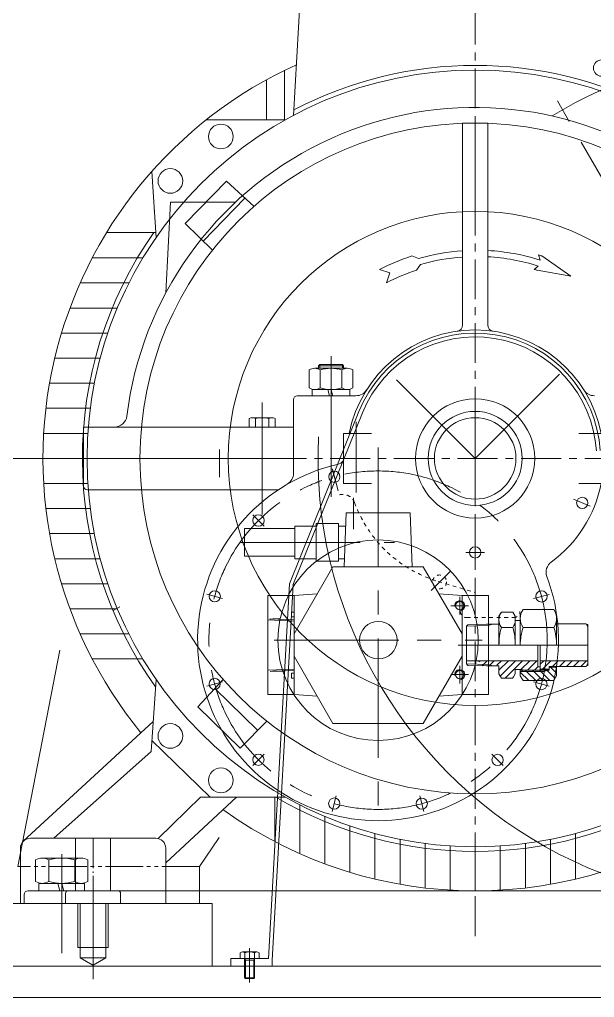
# Model space of a CAD drawing. Header units: inches. Extents: x 0 to 22015, y 0 to 16774.
# Drawn here: x 4498 to 4957, y 2669 to 3449 of the extents above; entities that cross this region are included whole.
import ezdxf

# ---------------------------------------------------------------- set-up
doc = ezdxf.new("R2010")
doc.units = ezdxf.units.IN
doc.header["$MEASUREMENT"] = 0
for name, pattern in [('ACAD_ISO04W100', [30, 24, -3, 0, -3]), ('CENTER', [50.8, 31.75, -6.35, 6.35, -6.35]), ('EB_DASH', [6, 3, -3]), ('EB_DASHDOTDOT', [45, 30, -3, 3, -3, 3, -3])]:
    doc.linetypes.add(name, pattern=pattern)
for name, color, linetype, lineweight in [('CAXA0', 7, 'Continuous', 5), ('CAXA1', 5, 'CENTER', 5), ('CAXA2', 6, 'EB_DASH', 5), ('图层1', 1, 'ACAD_ISO04W100', 5)]:
    doc.layers.add(name, color=color, linetype=linetype, lineweight=lineweight)

msp = doc.modelspace()

# ---------------------------------------------------------------- linework, layer by layer
at = {"layer": 'CAXA0', "color": 7, "linetype": 'Continuous', "lineweight": 5}
for p, q in [((4871.72, 3366.66), (4851.72, 3366.66)), ((4851.72, 3366.66), (4851.72, 3205.67)), ((4871.72, 3366.66), (4871.72, 3205.68)), ((4618.66, 3303.65), (4614.87, 3231.39)), ((4670.37, 3303.65), (4618.66, 3303.65)), ((4912.33, 3261.55), (4913.5, 3257.52)), ((4811.25, 3260.73), (4816.43, 3258.66)), ((4818.05, 3253.92), (4814.9, 3249.3)), ((4938.1, 3244.71), (4914.85, 3260.77)), ((4793.49, 3247.35), (4785.39, 3250.06)), ((4793.49, 3247.35), (4790.87, 3239.38)), ((4912.07, 3252.73), (4908.87, 3250.06)), ((4938.1, 3244.71), (4911.23, 3249.33)), ((4729.35, 3155.51), (4729.35, 3169.85)), ((4759.66, 3171.13), (4733.68, 3171.13)), ((4736.72, 3173.13), (4737.72, 3174.13)), ((4756.72, 3173.13), (4736.72, 3173.13)), ((4736.72, 3173.13), (4736.72, 3171.13)), ((4755.72, 3174.13), (4737.72, 3174.13)), ((4737.72, 3174.13), (4737.72, 3171.13)), ((4738.01, 3169.85), (4738.01, 3155.51)), ((4755.33, 3169.85), (4755.33, 3155.51)), ((4756.72, 3173.13), (4755.72, 3174.13)), ((4755.72, 3174.13), (4755.72, 3171.13)), ((4756.72, 3173.13), (4756.72, 3171.13)), ((4763.99, 3155.51), (4763.99, 3169.85)), ((4731.62, 3154.23), (4761.82, 3154.23)), ((4731.62, 3149.23), (4731.62, 3154.23)), ((4759.66, 3154.23), (4733.68, 3154.23)), ((4745.42, 3149.23), (4744.08, 3154.23)), ((4747.84, 3149.88), (4746.67, 3154.23)), ((4761.82, 3149.23), (4761.82, 3154.23)), ((4716.72, 3146.23), (4716.72, 3087.31)), ((4766.6, 3149.23), (4719.72, 3149.23)), ((4731.62, 3149.23), (4761.82, 3149.23)), ((4748.01, 3149.23), (4747.84, 3149.88)), ((4768.96, 3136.67), (4713.47, 2999.23)), ((4681.33, 3130.96), (4681.33, 3124.23)), ((4699.51, 3131.73), (4683.92, 3131.73)), ((4686.52, 3130.96), (4686.52, 3124.23)), ((4696.91, 3130.96), (4696.91, 3124.23)), ((4702.11, 3130.96), (4702.11, 3124.23)), ((4771.74, 3135.54), (4716.25, 2998.11)), ((4716.72, 3124.23), (4549.22, 3124.23)), ((4549.22, 3124.23), (4549.22, 3077.23)), ((4702.11, 3124.23), (4681.33, 3124.23)), ((4779.11, 3119.23), (4756.72, 3119.23)), ((4756.72, 3119.23), (4756.72, 3079.23)), ((4966.72, 3119.23), (4944.33, 3119.23)), ((4664.22, 3099.23), (4539.22, 3099.23)), ((4716.72, 3099.22), (4549.22, 3099.22)), ((4704.62, 3074.23), (4552.22, 3074.23)), ((4779.11, 3079.23), (4756.72, 3079.23)), ((4966.72, 3079.23), (4944.34, 3079.23)), ((4758.72, 3055.93), (4757.04, 3012.81)), ((4758.72, 3055.93), (4809.72, 3055.93)), ((4809.72, 3055.93), (4811.39, 3012.84)), ((4677.72, 3021.23), (4677.72, 3043.23)), ((4677.72, 3043.23), (4717.72, 3043.23)), ((4717.72, 3019.23), (4717.72, 3045.23)), ((4717.72, 3045.23), (4734.72, 3045.23)), ((4734.72, 3017.23), (4734.72, 3047.23)), ((4734.72, 3047.23), (4752.72, 3047.23)), ((4752.72, 3017.23), (4752.72, 3047.23)), ((4752.72, 3045.23), (4758.3, 3045.23)), ((4677.72, 3021.23), (4717.72, 3021.23)), ((4717.72, 3019.23), (4734.72, 3019.23)), ((4752.72, 3019.23), (4757.29, 3019.23)), ((4748.14, 3012.83), (4717.22, 2959.28)), ((4734.72, 3017.23), (4752.72, 3017.23)), ((4820.31, 3012.83), (4748.14, 3012.83)), ((4851.22, 2959.28), (4820.31, 3012.83)), ((4713.47, 2999.23), (4696.78, 2700.24)), ((4716.43, 2998.49), (4699.72, 2699.07)), ((4717.22, 2989.88), (4696.22, 2989.88)), ((4696.22, 2989.88), (4696.22, 2910.78)), ((4717.22, 2989.88), (4735.65, 2991.19)), ((4717.22, 2989.88), (4717.22, 2910.78)), ((4851.22, 2989.88), (4832.8, 2991.19)), ((4851.22, 2989.88), (4851.22, 2910.78)), ((4851.22, 2989.88), (4872.23, 2989.88)), ((4872.23, 2989.88), (4872.23, 2910.78)), ((4572.89, 2977.85), (4578.08, 2980.85)), ((4717.22, 2976.63), (4715.22, 2976.63)), ((4715.22, 2976.63), (4715.22, 2972.83)), ((4717.22, 2972.83), (4715.22, 2972.83)), ((4872.23, 2928.73), (4872.23, 2973.33)), ((4880.73, 2973.33), (4882.63, 2976.63)), ((4880.73, 2950.33), (4880.73, 2973.33)), ((4880.73, 2973.33), (4880.73, 2966.83)), ((4891.82, 2976.63), (4882.63, 2976.63)), ((4893.73, 2973.33), (4891.82, 2976.63)), ((4893.73, 2969.83), (4893.73, 2973.33)), ((4893.73, 2973.33), (4893.73, 2950.33)), ((4897.73, 2974.84), (4899.92, 2978.63)), ((4897.73, 2969.83), (4897.73, 2974.84)), ((4897.73, 2974.84), (4897.73, 2950.33)), ((4924.54, 2978.63), (4899.92, 2978.63)), ((4926.73, 2974.84), (4924.54, 2978.63)), ((4926.73, 2974.84), (4926.73, 2967.33)), ((4926.73, 2950.33), (4926.73, 2974.84)), ((4717.22, 2969.45), (4696.28, 2970.41)), ((4717.22, 2970.45), (4698.22, 2971.32)), ((4698.22, 2970.32), (4698.22, 2971.32)), ((4700.22, 2971.23), (4706.13, 2971.23)), ((4717.22, 2970.45), (4717.22, 2930.2)), ((4717.22, 2933.7), (4717.22, 2966.95)), ((4854.73, 2965.33), (4855.89, 2966.49)), ((4872.03, 2965.87), (4854.73, 2965.33)), ((4854.73, 2935.33), (4854.73, 2965.33)), ((4870.73, 2966.95), (4855.89, 2966.49)), ((4870.73, 2966.95), (4880.73, 2966.95)), ((4872.03, 2965.87), (4875.93, 2966.95)), ((4891.82, 2964.48), (4882.63, 2964.48)), ((4897.73, 2969.83), (4893.73, 2969.83)), ((4924.54, 2964.48), (4899.92, 2964.48)), ((4950.38, 2967.33), (4926.73, 2967.33)), ((4951.73, 2964.99), (4950.38, 2967.33)), ((4951.73, 2966.83), (4950.67, 2966.83)), ((4951.73, 2933.83), (4951.73, 2966.83)), ((4911.63, 2933.08), (4911.63, 2950.33)), ((4913.73, 2931.03), (4913.73, 2950.33)), ((4913.73, 2930.33), (4913.73, 2950.33)), ((4496.72, 2773.73), (4530.27, 2946.29)), ((4717.22, 2941.38), (4748.14, 2887.83)), ((4820.31, 2887.83), (4851.22, 2941.38)), ((4911.63, 2937.83), (4854.73, 2937.83)), ((4854.73, 2935.33), (4855.89, 2934.17)), ((4872.03, 2934.79), (4854.73, 2935.33)), ((4870.73, 2933.7), (4855.89, 2934.17)), ((4864.73, 2936.92), (4865.64, 2937.83)), ((4867.29, 2933.83), (4868.29, 2934.83)), ((4868.29, 2934.83), (4871.29, 2937.83)), ((4880.73, 2933.7), (4870.73, 2933.7)), ((4872.03, 2934.79), (4875.93, 2933.7)), ((4872.95, 2933.83), (4873.95, 2934.83)), ((4873.95, 2934.83), (4876.95, 2937.83)), ((4878.99, 2934.21), (4882.61, 2937.83)), ((4880.73, 2930.29), (4888.26, 2937.83)), ((4880.73, 2927.33), (4880.73, 2933.83)), ((4881.71, 2925.62), (4893.92, 2937.83)), ((4885.78, 2924.03), (4899.58, 2937.83)), ((4898.24, 2930.83), (4905.24, 2937.83)), ((4903.39, 2930.33), (4910.89, 2937.83)), ((4951.73, 2937.83), (4913.73, 2937.83)), ((4913.73, 2935.01), (4916.55, 2937.83)), ((4915.41, 2931.03), (4922.21, 2937.83)), ((4920.73, 2930.33), (4920.73, 2933.33)), ((4950.38, 2933.33), (4920.73, 2933.33)), ((4923.36, 2933.33), (4927.86, 2937.83)), ((4926.73, 2925.82), (4926.73, 2933.33)), ((4929.02, 2933.33), (4933.52, 2937.83)), ((4934.68, 2933.33), (4939.18, 2937.83)), ((4940.33, 2933.33), (4944.83, 2937.83)), ((4945.99, 2933.33), (4950.49, 2937.83)), ((4951.73, 2935.66), (4950.38, 2933.33)), ((4717.22, 2931.2), (4696.28, 2930.23)), ((4717.22, 2930.2), (4698.22, 2929.32)), ((4700.22, 2929.42), (4709.95, 2929.42)), ((4717.22, 2927.83), (4715.22, 2927.83)), ((4715.22, 2924.02), (4715.22, 2927.82)), ((4880.73, 2927.33), (4882.63, 2924.03)), ((4893.73, 2927.33), (4891.82, 2924.03)), ((4899.23, 2930.83), (4893.73, 2930.83)), ((4893.73, 2927.33), (4893.73, 2930.83)), ((4916.23, 2929.33), (4897.51, 2929.33)), ((4897.73, 2925.82), (4897.73, 2930.83)), ((4920.73, 2930.33), (4897.73, 2930.33)), ((4904.42, 2922.03), (4897.73, 2928.72)), ((4897.73, 2925.82), (4899.92, 2922.03)), ((4899.23, 2929.33), (4899.23, 2930.83)), ((4902.78, 2929.33), (4901.78, 2930.33)), ((4910.08, 2922.03), (4902.78, 2929.33)), ((4908.44, 2929.33), (4907.44, 2930.33)), ((4915.74, 2922.03), (4908.44, 2929.33)), ((4909.05, 2930.33), (4911.8, 2933.08)), ((4913.73, 2933.08), (4911.63, 2933.08)), ((4914.09, 2929.33), (4913.09, 2930.33)), ((4920.73, 2931.03), (4913.73, 2931.03)), ((4921.39, 2922.03), (4914.09, 2929.33)), ((4916.23, 2929.33), (4920.73, 2930.33)), ((4919.11, 2929.97), (4918.75, 2930.33)), ((4925.46, 2923.62), (4919.11, 2929.97)), ((4926.73, 2932.83), (4920.73, 2932.83)), ((4926.73, 2928.01), (4921.91, 2932.83)), ((4926.73, 2925.82), (4924.54, 2922.03)), ((4717.22, 2924.02), (4715.22, 2924.02)), ((4891.82, 2924.03), (4882.63, 2924.03)), ((4891.44, 2924.03), (4892.35, 2924.94)), ((4924.54, 2922.03), (4899.92, 2922.03)), ((4717.22, 2910.78), (4696.22, 2910.78)), ((4717.22, 2910.78), (4735.65, 2909.46)), ((4851.22, 2910.78), (4832.8, 2909.46)), ((4851.22, 2910.78), (4872.23, 2910.78)), ((4748.14, 2887.83), (4820.31, 2887.83)), ((4510.93, 2761.77), (4510.93, 2778.9)), ((4547.31, 2780.44), (4516.13, 2780.44)), ((4521.33, 2778.9), (4521.33, 2761.77)), ((4542.11, 2778.9), (4542.11, 2761.77)), ((4552.5, 2761.77), (4552.5, 2778.9)), ((4554.22, 2754.23), (4504.72, 2754.23)), ((4513.52, 2760.24), (4550.02, 2760.24)), ((4513.52, 2754.24), (4513.52, 2760.24)), ((4513.52, 2754.24), (4641.72, 2754.23)), ((4547.31, 2760.24), (4516.13, 2760.24)), ((4530.22, 2754.24), (4528.61, 2760.24)), ((4533.12, 2755.01), (4531.72, 2760.24)), ((4533.33, 2754.24), (4533.12, 2755.01)), ((4550.02, 2754.24), (4550.02, 2760.24)), ((5096.55, 2754.23), (4641.72, 2754.23)), ((4501.72, 2751.23), (4501.72, 2744.23)), ((4651.72, 2744.23), (4486.72, 2744.23)), ((4544.72, 2744.23), (4544.72, 2709)), ((4546.52, 2744.23), (4546.52, 2701.03)), ((4566.92, 2744.23), (4566.92, 2700.7)), ((4568.72, 2744.23), (4568.72, 2709)), ((4651.72, 2694.23), (4651.72, 2744.23)), ((4544.72, 2709), (4568.72, 2709)), ((4546.39, 2700.86), (4556.59, 2694.98)), ((4546.65, 2700.86), (4567.05, 2700.86)), ((4567.05, 2700.86), (4556.85, 2694.98)), ((4666.73, 2700.24), (4666.73, 2694.24)), ((4696.78, 2700.24), (4666.73, 2700.24)), ((4674.22, 2704.93), (4674.22, 2700.24)), ((4689.23, 2700.24), (4674.22, 2700.24)), ((4687.35, 2705.54), (4676.1, 2705.54)), ((4685.73, 2700.24), (4677.73, 2700.24)), ((4677.73, 2700.24), (4678.33, 2698.99)), ((4677.73, 2700.24), (4677.73, 2684.84)), ((4677.97, 2704.93), (4677.97, 2700.24)), ((4685.73, 2700.24), (4685.13, 2698.99)), ((4685.48, 2704.93), (4685.48, 2700.24)), ((4685.73, 2700.24), (4685.73, 2684.84)), ((4689.23, 2704.93), (4689.23, 2700.24)), ((4699.79, 2700.24), (4699.79, 2694.23)), ((5351.72, 2694.23), (4461.72, 2694.23)), ((4553.72, 2694.23), (4649.72, 2694.23)), ((4685.73, 2698.99), (4677.73, 2698.99)), ((4678.33, 2698.99), (4678.33, 2684.24)), ((4685.13, 2698.99), (4685.13, 2684.24)), ((4678.33, 2684.24), (4677.73, 2684.84)), ((4685.73, 2684.84), (4677.73, 2684.84)), ((4685.13, 2684.24), (4678.33, 2684.24)), ((4685.13, 2684.24), (4685.73, 2684.84)), ((4479.65, 2669.23), (5341.18, 2669.23))]:
    msp.add_line(p, q, dxfattribs=at)
at = {"layer": 'CAXA0', "color": 7, "linetype": 'EB_DASHDOTDOT', "lineweight": 5}
for p, q in [((4641.72, 2773.73), (4657.32, 2796.8)), ((4641.72, 2773.73), (4496.72, 2773.73)), ((4641.72, 2744.23), (4641.72, 2773.73))]:
    msp.add_line(p, q, dxfattribs=at)
at = {"layer": 'CAXA0', "color": 7, "linetype": 'Continuous', "lineweight": 5}
for centre, radius in [((4962.6, 3410.66), 6.5), ((4861.72, 3099.27), 37.5), ((4861.72, 3099.22), 32.5), ((4861.72, 3099.22), 32.5), ((4749.33, 3084.65), 4.5), ((4947.19, 3063.77), 4.5), ((4688.8, 3049.73), 4.5), ((4688.8, 3049.73), 4.5), ((4784.23, 2954.23), 80), ((4861.72, 3024.22), 4.5), ((4653.84, 2989.22), 4.5), ((4914.64, 2989.12), 4.5), ((4849.43, 2981.74), 3.32), ((4849.43, 2981.73), 3.32), ((4784.43, 2954.23), 15), ((4849.43, 2926.73), 3.32), ((4653.81, 2919.34), 4.5), ((4914.61, 2919.24), 4.5), ((4688.72, 2858.81), 4.5), ((4879.64, 2858.73), 4.5), ((4749.23, 2823.84), 4.5), ((4819.11, 2823.82), 4.5)]:
    msp.add_circle(centre, radius, dxfattribs=at)
for centre, radius, start, end in [((5091.68, 3099.23), 321, 300.42201, 121.67465), ((4861.72, 3099.23), 280, 58.99728, 173.06809), ((4863.11, 3098.41), 166.91, 93.91217, 106.23875), ((4863.11, 3098.41), 166.91, 72.42658, 87.04222), ((4863.11, 3098.41), 170.41, 72.32249, 73.20924), ((4863.11, 3098.41), 170.41, 107.71783, 117.15389), ((4863.11, 3098.41), 161.91, 94.03318, 106.15729), ((4863.11, 3098.41), 161.91, 72.3968, 86.95079), ((4863.11, 3098.41), 158.41, 107.71783, 117.14271), ((4863.11, 3098.41), 158.41, 72.31389, 73.20924), ((4861.76, 3099.23), 102.5, 11.18363, 168.74741), ((4861.68, 3099.23), 100, 3.55723, 158.01383), ((4846.72, 3205.67), 5, 278.04288, 360), ((4876.72, 3205.68), 5, 180, 262.00098), ((4861.68, 3099.23), 97, 3.55646, 158.01383), ((4733.68, 3163.15), 7.98, 57.13277, 122.86723), ((4746.67, 3141.13), 30, 73.22135, 106.77865), ((4759.66, 3163.15), 7.98, 57.13277, 122.86723), ((4733.68, 3162.21), 7.98, 237.13277, 302.86723), ((4746.67, 3184.23), 30, 253.22135, 286.77865), ((4759.66, 3162.21), 7.98, 237.13277, 302.86723), ((4766.6, 3159.23), 10, 270, 327.76827), ((4956.92, 3159.23), 10, 212.23174, 270), ((4719.72, 3146.23), 3, 90, 180), ((5091.33, 3099.13), 355, 177.19246, 7.92742), ((4573.84, 3134.23), 10, 270, 353.06809), ((4683.92, 3126.94), 4.79, 57.13277, 122.86723), ((4691.72, 3113.73), 18, 73.22135, 106.77865), ((4699.51, 3126.94), 4.79, 57.13277, 122.86723), ((4749.37, 3104.23), 10, 283.08047, 317.28885), ((4749.37, 3104.23), 10, 329.90496, 329.99452), ((4784.22, 2954.23), 144, 103.08047, 20.64986), ((4706.72, 3087.31), 10, 300.21628, 0), ((4552.22, 3077.23), 3, 180, 270), ((4861.76, 3099.23), 102.5, 306.28044, 348.74889), ((4928.33, 3008.54), 10, 126.28044, 200.64986), ((4849.43, 2981.74), 4, 270, 190), ((4849.43, 2981.73), 4, 270, 190), ((4891.37, 2970.55), 10.64, 145.17482, 214.82518), ((4883.09, 2970.55), 10.64, 325.17482, 34.82518), ((4910.26, 2971.55), 12.53, 145.61575, 214.38425), ((4914.2, 2971.55), 12.53, 325.61575, 34.38425), ((4934.23, 2950.33), 53.5, 164.66283, 180), ((4840.23, 2950.33), 53.5, 0, 15.33717), ((4944.56, 2950.33), 46.83, 162.41205, 180), ((4879.9, 2950.33), 46.83, 0, 17.58795), ((4849.43, 2926.73), 4, 270, 190), ((4516.13, 2770.86), 9.57, 57.13277, 122.86723), ((4531.72, 2744.44), 36, 73.22135, 106.77865), ((4547.31, 2770.86), 9.57, 57.13277, 122.86723), ((4516.13, 2769.81), 9.57, 237.13277, 302.86723), ((4531.72, 2796.24), 36, 253.22135, 286.77865), ((4547.31, 2769.81), 9.57, 237.13277, 302.86723), ((4504.72, 2751.23), 3, 90, 180), ((4676.1, 2702.31), 3.23, 54.42999, 125.57001), ((4681.73, 2693.54), 12, 71.77609, 108.22391), ((4687.35, 2702.31), 3.23, 54.42999, 125.57001)]:
    msp.add_arc(centre, radius, start, end, dxfattribs=at)
at = {"layer": 'CAXA1', "linetype": 'CENTER', "lineweight": 5}
for p, q in [((4861.76, 3765.96), (4861.76, 2714.52)), ((4441.32, 3099.23), (5282.19, 3099.23))]:
    msp.add_line(p, q, dxfattribs=at)
at = {"layer": 'CAXA1', "linetype": 'CENTER', "lineweight": 5, "ltscale": 3}
for p, q in [((5146.4, 3005), (4926.66, 3385.6)), ((4861.68, 3202.23), (4861.68, 3186.23)), ((4746.72, 3180.69), (4746.72, 3091.07)), ((4746.67, 3152.95), (4746.67, 3174.13)), ((4861.68, 3099.23), (4933.43, 3170.98)), ((4861.76, 3099.23), (4798.98, 3162)), ((4746.72, 3146.23), (4746.72, 3157.23)), ((4691.72, 3143.89), (4691.72, 3054.55)), ((4691.72, 3134.73), (4691.72, 3066.23)), ((4766.72, 3128.43), (4766.72, 3072.01)), ((4861.71, 3063.73), (4861.71, 3134.73)), ((4657.72, 3106.23), (4657.72, 3084.23)), ((4657.72, 3084.23), (4657.72, 3105.03)), ((4746.72, 3110.7), (4746.72, 3068.65)), ((4784.22, 3108.08), (4784.22, 2810.64)), ((4751.01, 3078.37), (4747.68, 3090.83)), ((4752.48, 3073.48), (4747.89, 3090.62)), ((4764.72, 3067.91), (4764.72, 3042.94)), ((4940.23, 3066.66), (4953.57, 3061.14)), ((4764.72, 3042.93), (4764.72, 3064.63)), ((4693.39, 3045.14), (4684.27, 3054.26)), ((4693.4, 3045.14), (4684.28, 3054.26)), ((4674.72, 3032.23), (4797.24, 3032.23)), ((4861.72, 3031.72), (4861.72, 3016.72)), ((4861.73, 3031.72), (4861.73, 3016.72)), ((4869.22, 3024.22), (4854.22, 3024.22)), ((4826.55, 2993.94), (4841.72, 3009.11)), ((4827.8, 2995.19), (4838.82, 3006.21)), ((4660.11, 2987.54), (4647.65, 2990.88)), ((4849.43, 2974.74), (4849.43, 2988.74)), ((4849.43, 2974.73), (4849.43, 2988.73)), ((4908.37, 2987.44), (4920.82, 2990.78)), ((4842.43, 2981.74), (4856.43, 2981.74)), ((4842.43, 2981.73), (4856.43, 2981.73)), ((4701.23, 2954.23), (4867.23, 2954.23)), ((4709.43, 2954.23), (4729.43, 2954.23)), ((4770.72, 2954.23), (4800.84, 2954.23)), ((4886.22, 2950.33), (4848.22, 2950.33)), ((4951.73, 2950.33), (4849.72, 2950.33)), ((4849.43, 2919.73), (4849.43, 2933.73)), ((4842.43, 2926.73), (4856.43, 2926.73)), ((4660.08, 2921.02), (4647.62, 2917.68)), ((4908.34, 2920.92), (4920.8, 2917.58)), ((4693.32, 2863.4), (4684.2, 2854.28)), ((4875.05, 2863.32), (4884.17, 2854.2)), ((4750.91, 2830.12), (4747.57, 2817.66)), ((4817.43, 2830.09), (4820.77, 2817.63)), ((4531.72, 2758.7), (4531.72, 2783.44)), ((4531.72, 2768.92), (4531.72, 2704.57)), ((4531.77, 2751.24), (4531.77, 2763.24)), ((4556.72, 2764), (4556.72, 2683.75)), ((4681.73, 2708.54), (4681.73, 2681.24))]:
    msp.add_line(p, q, dxfattribs=at)
msp.add_circle((4784.22, 2954.23), 135, dxfattribs=at)
at = {"layer": 'CAXA2', "color": 7, "linetype": 'EB_DASH', "lineweight": 5}
for p, q in [((4832.31, 3001.05), (4861.72, 2992.23)), ((4854.94, 2972.23), (4892.43, 2972.23))]:
    msp.add_line(p, q, dxfattribs=at)
msp.add_circle((4833.35, 3000.74), 5.5, dxfattribs=at)
for centre, radius, start, end in [((4756.11, 3060.58), 10, 20.09507, 104.80914), ((4861.76, 3099.23), 102.5, 200.09507, 253.91122), ((4854.94, 2977.23), 5, 180, 270), ((4892.43, 2977.23), 5, 270, 0)]:
    msp.add_arc(centre, radius, start, end, dxfattribs=at)
at = {"layer": '图层1', "color": 7, "linetype": 'ByBlock', "lineweight": 5}
for p, q in [((4727.12, 3551.71), (4716.71, 3372.92)), ((4709.6, 3408.86), (4709.6, 3369.48)), ((4695.11, 3401.31), (4695.11, 3369.46)), ((4710.38, 3369.48), (4647.29, 3369.46)), ((4861.76, 3296.33), (4861.76, 3366.81)), ((4607.05, 3275.51), (4603.55, 3328.03)), ((4630.37, 3286.71), (4663.26, 3320.44)), ((4685.21, 3300.31), (4663.26, 3320.44)), ((4644.61, 3272.66), (4678, 3306.92)), ((4651.99, 3265.38), (4630.37, 3286.71)), ((4567.62, 3279.53), (4606.79, 3279.53)), ((4596.53, 3259.23), (4556.1, 3259.23)), ((4585.45, 3239.23), (4546.44, 3239.23)), ((4576.19, 3219.23), (4538.3, 3219.23)), ((4568.59, 3199.23), (4531.57, 3199.23)), ((4562.51, 3179.23), (4526.16, 3179.23)), ((4557.87, 3159.23), (4522.02, 3159.23)), ((4554.6, 3139.23), (4519.09, 3139.23)), ((4552.65, 3119.23), (4517.34, 3119.23)), ((4552, 3099.23), (4516.76, 3099.23)), ((4552.65, 3079.23), (4517.34, 3079.23)), ((4554.6, 3059.23), (4519.09, 3059.23)), ((4557.87, 3039.23), (4522.02, 3039.23)), ((4562.51, 3019.23), (4526.16, 3019.23)), ((4568.59, 2999.23), (4531.57, 2999.23)), ((4576.19, 2979.23), (4538.3, 2979.23)), ((4585.45, 2959.23), (4546.44, 2959.23)), ((4596.53, 2939.23), (4556.1, 2939.23)), ((4607.05, 2922.95), (4603.21, 2865.4)), ((4660.49, 2922.9), (4640.36, 2900.94)), ((4688.14, 2882.3), (4653.88, 2915.69)), ((4674.09, 2868.06), (4640.36, 2900.94)), ((4501.1, 2793.89), (4604.82, 2889.48)), ((4695.42, 2889.67), (4674.09, 2868.06)), ((4650.27, 2829), (4603.79, 2874.15)), ((4525.51, 2796.23), (4603.21, 2865.4)), ((4608.59, 2796.02), (4642.62, 2829)), ((4614.76, 2776.51), (4671.13, 2829)), ((4710.36, 2829), (4642.62, 2829)), ((4701.76, 2829), (4701.76, 2793.57)), ((4721.76, 2822.92), (4721.76, 2783.91)), ((4741.76, 2813.66), (4741.76, 2775.77)), ((4761.76, 2806.06), (4761.76, 2769.04)), ((4606.76, 2796.23), (4506.76, 2796.23)), ((4542.76, 2796.23), (4542.76, 2754.23)), ((4570.76, 2796.23), (4570.76, 2754.23)), ((4781.76, 2799.98), (4781.76, 2763.63)), ((4801.76, 2795.34), (4801.76, 2759.49)), ((4921.76, 2795.34), (4921.76, 2759.49)), ((4941.76, 2799.98), (4941.76, 2763.63)), ((4498.76, 2788.23), (4498.76, 2744.23)), ((4614.76, 2788.23), (4614.76, 2744.23)), ((4821.76, 2792.07), (4821.76, 2756.56)), ((4841.76, 2790.12), (4841.76, 2754.81)), ((4861.76, 2789.47), (4861.76, 2754.23)), ((4881.76, 2790.12), (4881.76, 2754.81)), ((4901.76, 2792.07), (4901.76, 2756.56)), ((4576.76, 2754.23), (4536.76, 2754.23)), ((4534.76, 2752.23), (4534.76, 2744.23)), ((4578.76, 2752.23), (4578.76, 2744.23)), ((4534.76, 2744.23), (4498.76, 2744.23)), ((4614.76, 2744.23), (4578.76, 2744.23))]:
    msp.add_line(p, q, dxfattribs=at)
at = {"layer": '图层1', "color": 7, "lineweight": 5}
msp.add_line((4556.76, 2796.23), (4556.76, 2744.23), dxfattribs=at)
at = {"layer": '图层1', "color": 7, "linetype": 'ByBlock', "lineweight": 5}
for centre, radius in [((4861.76, 3099.23), 309.76), ((4861.76, 3099.23), 267.58), ((4658.76, 3356.01), 9.85), ((4618.48, 3320.62), 9.85), ((4861.76, 3099.23), 197.1), ((4861.76, 3099.23), 47.58), ((4618.48, 2877.84), 9.85), ((4658.76, 2842.44), 9.85)]:
    msp.add_circle(centre, radius, dxfattribs=at)
for centre, radius, start, end in [((4861.76, 3099.23), 345, 114.43233, 219.35924), ((4861.76, 3099.23), 313.57, 62.49961, 117.50039), ((4861.76, 3099.23), 323.53, 142.34348, 142.41001), ((4861.76, 3099.23), 313.57, 144.90105, 215.5541), ((4861.76, 3099.23), 313.57, 239.51931, 300.48069), ((4861.76, 3099.23), 345, 234.30232, 305.69768), ((4506.76, 2788.23), 8, 90, 180), ((4606.76, 2788.23), 8, 0, 90), ((4536.76, 2752.23), 2, 90, 180), ((4576.76, 2752.23), 2, 0, 90)]:
    msp.add_arc(centre, radius, start, end, dxfattribs=at)

doc.saveas('drawing.dxf')
